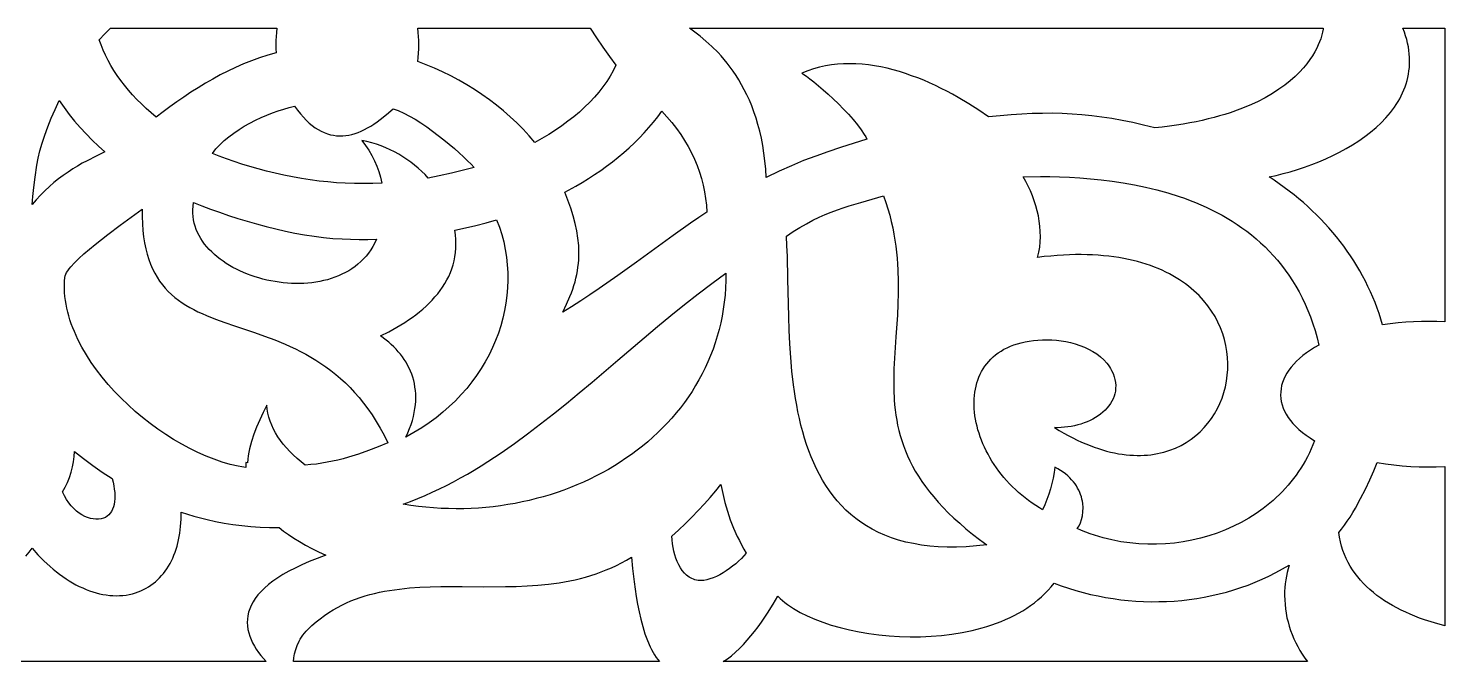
# Model space of a CAD drawing. Extents: x 1153 to 1359, y 576 to 598.
# Drawn here: x 1216.42 to 1241.44, y 581.28 to 592.46 of the extents above; entities that cross this region are included whole.
import ezdxf

# ---------------------------------------------------------------- set-up
doc = ezdxf.new("R2010")
doc.units = 0
doc.layers.add('LAYER_1', color=18, linetype='CONTINUOUS')

msp = doc.modelspace()

# ---------------------------------------------------------------- linework, layer by layer
at = {"layer": 'LAYER_1'}
for points in [[(1220.795, 592.026), (1220.647, 591.985), (1220.502, 591.938), (1220.359, 591.887), (1220.218, 591.831), (1220.079, 591.77), (1219.943, 591.706), (1219.809, 591.637), (1219.676, 591.565), (1219.546, 591.49), (1219.417, 591.412), (1219.29, 591.33), (1219.165, 591.247), (1219.041, 591.161), (1218.919, 591.073), (1218.798, 590.983), (1218.679, 590.891), (1218.588, 590.968), (1218.5, 591.045), (1218.416, 591.125), (1218.335, 591.205), (1218.258, 591.287), (1218.185, 591.371), (1218.116, 591.455), (1218.05, 591.541), (1217.988, 591.628), (1217.93, 591.716), (1217.876, 591.804), (1217.826, 591.894), (1217.781, 591.984), (1217.739, 592.075), (1217.702, 592.167), (1217.669, 592.259), (1217.767, 592.364), (1217.867, 592.46), (1220.809, 592.46), (1220.801, 592.389), (1220.795, 592.318), (1220.791, 592.246), (1220.79, 592.173), (1220.791, 592.099)], [(1226.8, 591.81), (1226.751, 591.712), (1226.696, 591.616), (1226.636, 591.521), (1226.569, 591.427), (1226.497, 591.335), (1226.419, 591.244), (1226.335, 591.155), (1226.246, 591.068), (1226.153, 590.982), (1226.054, 590.899), (1225.95, 590.818), (1225.842, 590.738), (1225.729, 590.661), (1225.612, 590.586), (1225.491, 590.514), (1225.365, 590.444), (1225.264, 590.562), (1225.158, 590.678), (1225.048, 590.789), (1224.932, 590.897), (1224.813, 591.002), (1224.69, 591.103), (1224.563, 591.2), (1224.432, 591.292), (1224.298, 591.381), (1224.162, 591.465), (1224.023, 591.545), (1223.881, 591.62), (1223.737, 591.691), (1223.592, 591.757), (1223.445, 591.817), (1223.297, 591.873), (1223.306, 591.946), (1223.313, 592.021), (1223.317, 592.096), (1223.318, 592.173), (1223.317, 592.246), (1223.313, 592.318), (1223.307, 592.389), (1223.299, 592.46), (1226.342, 592.46), (1226.453, 592.293), (1226.567, 592.127), (1226.683, 591.964)], [(1233.381, 590.895), (1233.212, 591.013), (1233.032, 591.129), (1232.844, 591.241), (1232.746, 591.296), (1232.647, 591.349), (1232.547, 591.4), (1232.444, 591.449), (1232.341, 591.497), (1232.236, 591.542), (1232.13, 591.584), (1232.023, 591.624), (1231.915, 591.661), (1231.807, 591.696), (1231.698, 591.726), (1231.588, 591.754), (1231.478, 591.778), (1231.368, 591.798), (1231.258, 591.814), (1231.149, 591.825), (1231.039, 591.833), (1230.93, 591.835), (1230.821, 591.833), (1230.713, 591.826), (1230.606, 591.814), (1230.499, 591.796), (1230.394, 591.773), (1230.29, 591.744), (1230.188, 591.709), (1230.086, 591.668), (1230.12, 591.647), (1230.168, 591.614), (1230.227, 591.569), (1230.297, 591.514), (1230.458, 591.377), (1230.546, 591.298), (1230.637, 591.214), (1230.729, 591.126), (1230.819, 591.035), (1230.906, 590.943), (1230.988, 590.85), (1231.064, 590.759), (1231.131, 590.669), (1231.187, 590.584), (1231.211, 590.543), (1231.231, 590.503), (1230.765, 590.355), (1230.545, 590.282), (1230.329, 590.205), (1230.114, 590.124), (1229.899, 590.035), (1229.68, 589.937), (1229.455, 589.827), (1229.445, 589.976), (1229.431, 590.12), (1229.414, 590.258), (1229.393, 590.391), (1229.368, 590.52), (1229.34, 590.643), (1229.308, 590.762), (1229.274, 590.875), (1229.237, 590.985), (1229.198, 591.089), (1229.156, 591.189), (1229.113, 591.285), (1229.067, 591.377), (1229.02, 591.465), (1228.971, 591.548), (1228.921, 591.628), (1228.869, 591.704), (1228.817, 591.776), (1228.764, 591.845), (1228.711, 591.91), (1228.657, 591.972), (1228.603, 592.031), (1228.495, 592.138), (1228.39, 592.234), (1228.288, 592.319), (1228.191, 592.394), (1228.1, 592.46), (1239.294, 592.46), (1239.293, 592.443), (1239.284, 592.395), (1239.265, 592.321), (1239.25, 592.275), (1239.231, 592.224), (1239.207, 592.168), (1239.179, 592.108), (1239.145, 592.044), (1239.104, 591.977), (1239.058, 591.907), (1239.004, 591.835), (1238.943, 591.762), (1238.875, 591.686), (1238.797, 591.611), (1238.711, 591.534), (1238.616, 591.458), (1238.511, 591.383), (1238.396, 591.308), (1238.27, 591.235), (1238.133, 591.165), (1237.984, 591.097), (1237.823, 591.032), (1237.649, 590.97), (1237.558, 590.941), (1237.463, 590.913), (1237.365, 590.886), (1237.263, 590.86), (1237.158, 590.835), (1237.049, 590.812), (1236.936, 590.79), (1236.82, 590.77), (1236.7, 590.751), (1236.577, 590.733), (1236.449, 590.717), (1236.318, 590.703), (1236.12, 590.752), (1235.928, 590.795), (1235.741, 590.833), (1235.559, 590.866), (1235.381, 590.894), (1235.205, 590.916), (1235.031, 590.934), (1234.858, 590.947), (1234.684, 590.956), (1234.509, 590.96), (1234.332, 590.959), (1234.152, 590.954), (1233.968, 590.946), (1233.779, 590.933), (1233.584, 590.916)], [(1241.44, 592.46), (1241.44, 587.276), (1241.303, 587.282), (1241.165, 587.284), (1241.028, 587.283), (1240.89, 587.279), (1240.753, 587.271), (1240.616, 587.259), (1240.479, 587.243), (1240.344, 587.223), (1240.314, 587.324), (1240.281, 587.423), (1240.247, 587.521), (1240.21, 587.619), (1240.17, 587.715), (1240.129, 587.81), (1240.085, 587.904), (1240.039, 587.996), (1239.991, 588.088), (1239.94, 588.178), (1239.888, 588.268), (1239.833, 588.356), (1239.777, 588.442), (1239.718, 588.528), (1239.657, 588.612), (1239.594, 588.695), (1239.53, 588.777), (1239.463, 588.857), (1239.394, 588.937), (1239.324, 589.014), (1239.251, 589.091), (1239.177, 589.166), (1239.101, 589.24), (1239.023, 589.312), (1238.943, 589.383), (1238.861, 589.452), (1238.778, 589.52), (1238.693, 589.587), (1238.606, 589.652), (1238.518, 589.715), (1238.428, 589.777), (1238.337, 589.838), (1238.461, 589.864), (1238.586, 589.894), (1238.712, 589.928), (1238.839, 589.966), (1238.966, 590.008), (1239.092, 590.053), (1239.217, 590.103), (1239.341, 590.155), (1239.463, 590.212), (1239.583, 590.272), (1239.7, 590.336), (1239.813, 590.404), (1239.923, 590.475), (1240.029, 590.549), (1240.131, 590.627), (1240.227, 590.709), (1240.318, 590.794), (1240.402, 590.882), (1240.481, 590.974), (1240.552, 591.069), (1240.585, 591.117), (1240.616, 591.167), (1240.645, 591.218), (1240.672, 591.269), (1240.697, 591.321), (1240.72, 591.374), (1240.741, 591.427), (1240.759, 591.482), (1240.775, 591.537), (1240.789, 591.593), (1240.8, 591.65), (1240.809, 591.708), (1240.816, 591.766), (1240.82, 591.825), (1240.821, 591.885), (1240.819, 591.946), (1240.815, 592.008), (1240.808, 592.07), (1240.798, 592.133), (1240.785, 592.197), (1240.769, 592.262), (1240.75, 592.327), (1240.728, 592.393), (1240.703, 592.46)], [(1216.965, 591.183), (1217.05, 591.06), (1217.139, 590.94), (1217.234, 590.823), (1217.333, 590.708), (1217.437, 590.596), (1217.545, 590.486), (1217.656, 590.38), (1217.772, 590.277), (1217.617, 590.205), (1217.455, 590.123), (1217.372, 590.077), (1217.288, 590.029), (1217.204, 589.977), (1217.12, 589.922), (1217.036, 589.863), (1216.953, 589.801), (1216.871, 589.735), (1216.79, 589.666), (1216.711, 589.592), (1216.634, 589.515), (1216.559, 589.434), (1216.487, 589.348), (1216.497, 589.489), (1216.513, 589.649), (1216.537, 589.833), (1216.568, 590.043), (1216.591, 590.165), (1216.622, 590.295), (1216.662, 590.432), (1216.709, 590.575), (1216.763, 590.723), (1216.824, 590.874), (1216.892, 591.028)], [(1222.018, 589.725), (1221.865, 589.734), (1221.711, 589.747), (1221.556, 589.764), (1221.399, 589.784), (1221.243, 589.809), (1221.087, 589.836), (1220.932, 589.867), (1220.778, 589.901), (1220.626, 589.938), (1220.477, 589.977), (1220.331, 590.018), (1220.189, 590.062), (1220.052, 590.107), (1219.919, 590.154), (1219.791, 590.202), (1219.67, 590.252), (1219.733, 590.33), (1219.803, 590.405), (1219.879, 590.477), (1219.961, 590.546), (1220.048, 590.611), (1220.14, 590.673), (1220.234, 590.731), (1220.332, 590.786), (1220.432, 590.837), (1220.532, 590.884), (1220.633, 590.928), (1220.734, 590.967), (1220.834, 591.002), (1220.932, 591.034), (1221.028, 591.061), (1221.12, 591.083), (1221.172, 591.014), (1221.224, 590.949), (1221.277, 590.89), (1221.329, 590.837), (1221.382, 590.788), (1221.434, 590.744), (1221.487, 590.706), (1221.54, 590.672), (1221.594, 590.643), (1221.647, 590.618), (1221.701, 590.598), (1221.755, 590.582), (1221.809, 590.571), (1221.863, 590.564), (1221.917, 590.56), (1221.972, 590.561), (1222.026, 590.566), (1222.081, 590.575), (1222.136, 590.587), (1222.191, 590.603), (1222.246, 590.623), (1222.301, 590.646), (1222.357, 590.672), (1222.412, 590.702), (1222.468, 590.734), (1222.524, 590.77), (1222.58, 590.808), (1222.636, 590.85), (1222.748, 590.94), (1222.861, 591.041), (1222.953, 591.007), (1223.049, 590.964), (1223.149, 590.912), (1223.25, 590.854), (1223.353, 590.789), (1223.456, 590.719), (1223.559, 590.646), (1223.66, 590.57), (1223.759, 590.492), (1223.853, 590.414), (1223.944, 590.337), (1224.028, 590.262), (1224.106, 590.19), (1224.177, 590.122), (1224.239, 590.06), (1224.292, 590.004), (1224.108, 589.956), (1223.893, 589.903), (1223.675, 589.854), (1223.484, 589.817), (1223.427, 589.877), (1223.368, 589.935), (1223.306, 589.991), (1223.242, 590.045), (1223.175, 590.097), (1223.106, 590.146), (1223.035, 590.193), (1222.962, 590.237), (1222.887, 590.278), (1222.81, 590.316), (1222.731, 590.352), (1222.65, 590.384), (1222.568, 590.412), (1222.484, 590.438), (1222.399, 590.459), (1222.312, 590.477), (1222.375, 590.393), (1222.433, 590.306), (1222.486, 590.216), (1222.533, 590.123), (1222.575, 590.028), (1222.61, 589.93), (1222.64, 589.83), (1222.664, 589.727), (1222.504, 589.721), (1222.343, 589.719), (1222.181, 589.72)], [(1225.859, 587.448), (1225.928, 587.587), (1225.987, 587.723), (1226.013, 587.789), (1226.036, 587.856), (1226.057, 587.921), (1226.076, 587.986), (1226.093, 588.051), (1226.107, 588.115), (1226.119, 588.179), (1226.128, 588.243), (1226.136, 588.307), (1226.141, 588.37), (1226.144, 588.434), (1226.145, 588.497), (1226.144, 588.561), (1226.141, 588.625), (1226.128, 588.753), (1226.108, 588.882), (1226.08, 589.014), (1226.044, 589.148), (1226.002, 589.285), (1225.952, 589.425), (1225.896, 589.569), (1226.088, 589.673), (1226.201, 589.739), (1226.312, 589.807), (1226.422, 589.877), (1226.53, 589.95), (1226.635, 590.025), (1226.738, 590.103), (1226.839, 590.183), (1226.937, 590.265), (1227.032, 590.349), (1227.125, 590.436), (1227.214, 590.524), (1227.3, 590.615), (1227.383, 590.708), (1227.462, 590.803), (1227.537, 590.9), (1227.608, 591), (1227.701, 590.899), (1227.788, 590.796), (1227.868, 590.692), (1227.944, 590.586), (1228.013, 590.479), (1228.077, 590.371), (1228.134, 590.261), (1228.187, 590.149), (1228.233, 590.037), (1228.275, 589.923), (1228.31, 589.808), (1228.34, 589.691), (1228.365, 589.574), (1228.384, 589.456), (1228.398, 589.336), (1228.407, 589.216), (1228.265, 589.121), (1228.118, 589.02), (1227.811, 588.803), (1227.165, 588.334), (1226.833, 588.096), (1226.502, 587.864), (1226.338, 587.753), (1226.176, 587.646), (1226.016, 587.544)], [(1234.546, 585.411), (1234.628, 585.361), (1234.709, 585.314), (1234.789, 585.27), (1234.868, 585.229), (1234.946, 585.191), (1235.023, 585.155), (1235.099, 585.122), (1235.175, 585.092), (1235.249, 585.064), (1235.323, 585.039), (1235.396, 585.016), (1235.468, 584.996), (1235.538, 584.978), (1235.608, 584.963), (1235.677, 584.95), (1235.745, 584.939), (1235.812, 584.931), (1235.877, 584.925), (1235.942, 584.921), (1236.006, 584.919), (1236.068, 584.919), (1236.13, 584.922), (1236.191, 584.926), (1236.25, 584.932), (1236.308, 584.94), (1236.365, 584.951), (1236.421, 584.963), (1236.476, 584.976), (1236.583, 585.009), (1236.685, 585.049), (1236.782, 585.095), (1236.874, 585.147), (1236.961, 585.205), (1237.043, 585.269), (1237.12, 585.337), (1237.191, 585.411), (1237.258, 585.489), (1237.319, 585.57), (1237.374, 585.656), (1237.424, 585.745), (1237.468, 585.837), (1237.506, 585.932), (1237.539, 586.03), (1237.565, 586.129), (1237.585, 586.231), (1237.6, 586.334), (1237.608, 586.438), (1237.609, 586.542), (1237.604, 586.648), (1237.593, 586.753), (1237.575, 586.858), (1237.55, 586.963), (1237.519, 587.067), (1237.48, 587.169), (1237.435, 587.27), (1237.383, 587.37), (1237.323, 587.467), (1237.256, 587.561), (1237.182, 587.653), (1237.1, 587.742), (1237.011, 587.827), (1236.963, 587.868), (1236.914, 587.908), (1236.862, 587.947), (1236.809, 587.985), (1236.754, 588.022), (1236.697, 588.057), (1236.638, 588.092), (1236.576, 588.125), (1236.513, 588.157), (1236.448, 588.188), (1236.381, 588.217), (1236.311, 588.245), (1236.24, 588.271), (1236.167, 588.296), (1236.091, 588.319), (1236.014, 588.341), (1235.934, 588.361), (1235.853, 588.38), (1235.769, 588.396), (1235.683, 588.411), (1235.595, 588.425), (1235.504, 588.436), (1235.412, 588.445), (1235.317, 588.453), (1235.221, 588.459), (1235.122, 588.462), (1235.02, 588.464), (1234.917, 588.464), (1234.811, 588.461), (1234.704, 588.456), (1234.593, 588.449), (1234.481, 588.44), (1234.366, 588.429), (1234.249, 588.415), (1234.27, 588.506), (1234.285, 588.597), (1234.294, 588.689), (1234.298, 588.781), (1234.296, 588.873), (1234.289, 588.964), (1234.278, 589.056), (1234.262, 589.147), (1234.241, 589.237), (1234.217, 589.326), (1234.188, 589.415), (1234.156, 589.503), (1234.12, 589.589), (1234.081, 589.674), (1234.038, 589.758), (1233.993, 589.84), (1234.301, 589.843), (1234.466, 589.841), (1234.637, 589.837), (1234.814, 589.83), (1234.996, 589.819), (1235.183, 589.804), (1235.373, 589.785), (1235.566, 589.761), (1235.761, 589.732), (1235.958, 589.698), (1236.156, 589.657), (1236.354, 589.609), (1236.551, 589.555), (1236.747, 589.493), (1236.845, 589.459), (1236.941, 589.423), (1237.038, 589.385), (1237.133, 589.344), (1237.228, 589.302), (1237.321, 589.257), (1237.414, 589.21), (1237.506, 589.161), (1237.596, 589.109), (1237.685, 589.055), (1237.773, 588.998), (1237.859, 588.939), (1237.944, 588.877), (1238.027, 588.812), (1238.109, 588.745), (1238.188, 588.674), (1238.266, 588.601), (1238.342, 588.525), (1238.416, 588.446), (1238.488, 588.364), (1238.557, 588.279), (1238.624, 588.191), (1238.689, 588.099), (1238.751, 588.004), (1238.811, 587.906), (1238.868, 587.805), (1238.922, 587.7), (1238.974, 587.592), (1239.022, 587.48), (1239.068, 587.364), (1239.11, 587.245), (1239.15, 587.123), (1239.186, 586.996), (1239.218, 586.866), (1239.141, 586.822), (1239.068, 586.777), (1239, 586.73), (1238.936, 586.682), (1238.877, 586.633), (1238.823, 586.582), (1238.774, 586.531), (1238.729, 586.479), (1238.689, 586.426), (1238.653, 586.372), (1238.623, 586.318), (1238.597, 586.263), (1238.576, 586.207), (1238.56, 586.151), (1238.549, 586.095), (1238.543, 586.039), (1238.542, 585.982), (1238.545, 585.926), (1238.554, 585.869), (1238.568, 585.813), (1238.587, 585.756), (1238.611, 585.701), (1238.641, 585.645), (1238.675, 585.59), (1238.715, 585.536), (1238.76, 585.482), (1238.81, 585.429), (1238.865, 585.377), (1238.926, 585.326), (1238.992, 585.276), (1239.064, 585.227), (1239.14, 585.179), (1239.112, 585.106), (1239.082, 585.034), (1239.05, 584.964), (1239.015, 584.895), (1238.979, 584.828), (1238.941, 584.761), (1238.901, 584.696), (1238.859, 584.633), (1238.815, 584.571), (1238.77, 584.51), (1238.723, 584.451), (1238.674, 584.393), (1238.624, 584.336), (1238.572, 584.281), (1238.519, 584.227), (1238.464, 584.175), (1238.408, 584.125), (1238.35, 584.075), (1238.231, 583.981), (1238.107, 583.894), (1237.978, 583.812), (1237.845, 583.736), (1237.708, 583.668), (1237.567, 583.605), (1237.423, 583.549), (1237.276, 583.5), (1237.126, 583.457), (1236.975, 583.422), (1236.821, 583.393), (1236.665, 583.371), (1236.509, 583.357), (1236.351, 583.35), (1236.193, 583.35), (1236.035, 583.358), (1235.877, 583.373), (1235.719, 583.396), (1235.562, 583.426), (1235.406, 583.464), (1235.329, 583.487), (1235.252, 583.511), (1235.176, 583.537), (1235.1, 583.565), (1235.025, 583.595), (1234.95, 583.628), (1234.98, 583.675), (1235.006, 583.729), (1235.026, 583.789), (1235.041, 583.854), (1235.05, 583.924), (1235.051, 583.997), (1235.045, 584.072), (1235.039, 584.11), (1235.031, 584.149), (1235.021, 584.188), (1235.008, 584.227), (1234.994, 584.265), (1234.976, 584.304), (1234.956, 584.342), (1234.934, 584.38), (1234.909, 584.417), (1234.881, 584.454), (1234.85, 584.49), (1234.817, 584.525), (1234.78, 584.559), (1234.741, 584.592), (1234.698, 584.624), (1234.652, 584.654), (1234.603, 584.683), (1234.55, 584.71), (1234.539, 584.616), (1234.523, 584.52), (1234.502, 584.424), (1234.476, 584.328), (1234.447, 584.233), (1234.413, 584.139), (1234.375, 584.047), (1234.334, 583.958), (1234.284, 583.993), (1234.218, 584.034), (1234.153, 584.077), (1234.09, 584.121), (1234.029, 584.168), (1233.97, 584.216), (1233.912, 584.265), (1233.856, 584.315), (1233.803, 584.367), (1233.751, 584.42), (1233.701, 584.475), (1233.653, 584.53), (1233.607, 584.586), (1233.562, 584.643), (1233.52, 584.702), (1233.48, 584.76), (1233.442, 584.82), (1233.406, 584.88), (1233.372, 584.941), (1233.34, 585.002), (1233.31, 585.063), (1233.283, 585.125), (1233.257, 585.187), (1233.234, 585.249), (1233.213, 585.311), (1233.194, 585.373), (1233.178, 585.435), (1233.163, 585.497), (1233.151, 585.558), (1233.141, 585.62), (1233.134, 585.681), (1233.129, 585.741), (1233.126, 585.801), (1233.126, 585.86), (1233.128, 585.919), (1233.133, 585.976), (1233.14, 586.033), (1233.149, 586.089), (1233.161, 586.144), (1233.176, 586.198), (1233.193, 586.25), (1233.212, 586.302), (1233.234, 586.352), (1233.259, 586.4), (1233.286, 586.448), (1233.316, 586.493), (1233.349, 586.537), (1233.385, 586.579), (1233.423, 586.62), (1233.463, 586.659), (1233.507, 586.695), (1233.553, 586.73), (1233.602, 586.762), (1233.654, 586.793), (1233.709, 586.821), (1233.767, 586.847), (1233.827, 586.87), (1233.891, 586.891), (1233.957, 586.909), (1234.026, 586.925), (1234.098, 586.938), (1234.173, 586.948), (1234.252, 586.956), (1234.333, 586.96), (1234.417, 586.961), (1234.497, 586.959), (1234.58, 586.953), (1234.663, 586.943), (1234.747, 586.929), (1234.83, 586.911), (1234.913, 586.888), (1234.995, 586.862), (1235.074, 586.831), (1235.15, 586.795), (1235.223, 586.755), (1235.293, 586.711), (1235.357, 586.662), (1235.416, 586.608), (1235.469, 586.549), (1235.494, 586.518), (1235.516, 586.486), (1235.537, 586.453), (1235.556, 586.418), (1235.581, 586.363), (1235.6, 586.309), (1235.614, 586.257), (1235.623, 586.205), (1235.628, 586.154), (1235.627, 586.104), (1235.622, 586.056), (1235.612, 586.009), (1235.599, 585.963), (1235.581, 585.918), (1235.559, 585.875), (1235.534, 585.833), (1235.506, 585.793), (1235.474, 585.755), (1235.439, 585.718), (1235.401, 585.683), (1235.36, 585.65), (1235.317, 585.618), (1235.271, 585.589), (1235.224, 585.562), (1235.174, 585.536), (1235.122, 585.513), (1235.069, 585.492), (1235.014, 585.473), (1234.958, 585.457), (1234.901, 585.442), (1234.843, 585.431), (1234.785, 585.421), (1234.725, 585.415), (1234.666, 585.411), (1234.606, 585.409)], [(1220.26, 584.706), (1220.191, 584.716), (1220.123, 584.729), (1219.983, 584.761), (1219.842, 584.801), (1219.7, 584.85), (1219.557, 584.906), (1219.413, 584.969), (1219.27, 585.039), (1219.127, 585.116), (1218.985, 585.199), (1218.845, 585.288), (1218.706, 585.383), (1218.57, 585.482), (1218.437, 585.587), (1218.307, 585.697), (1218.181, 585.81), (1218.059, 585.928), (1217.942, 586.049), (1217.83, 586.173), (1217.724, 586.3), (1217.624, 586.43), (1217.53, 586.562), (1217.444, 586.696), (1217.365, 586.831), (1217.293, 586.968), (1217.261, 587.036), (1217.231, 587.105), (1217.202, 587.174), (1217.177, 587.243), (1217.153, 587.312), (1217.132, 587.381), (1217.113, 587.45), (1217.097, 587.519), (1217.084, 587.588), (1217.073, 587.656), (1217.064, 587.725), (1217.059, 587.793), (1217.056, 587.861), (1217.056, 587.928), (1217.059, 587.995), (1217.065, 588.062), (1217.07, 588.088), (1217.08, 588.117), (1217.095, 588.147), (1217.115, 588.178), (1217.138, 588.212), (1217.166, 588.246), (1217.232, 588.32), (1217.31, 588.397), (1217.399, 588.478), (1217.496, 588.561), (1217.601, 588.646), (1217.82, 588.817), (1218.043, 588.982), (1218.429, 589.268), (1218.429, 589.136), (1218.433, 589.01), (1218.442, 588.891), (1218.454, 588.778), (1218.471, 588.67), (1218.492, 588.568), (1218.516, 588.472), (1218.545, 588.381), (1218.576, 588.295), (1218.612, 588.213), (1218.651, 588.136), (1218.693, 588.064), (1218.738, 587.995), (1218.786, 587.931), (1218.837, 587.87), (1218.891, 587.813), (1218.948, 587.759), (1219.008, 587.708), (1219.07, 587.66), (1219.134, 587.615), (1219.201, 587.572), (1219.27, 587.532), (1219.341, 587.494), (1219.415, 587.457), (1219.49, 587.422), (1219.567, 587.389), (1219.725, 587.326), (1219.89, 587.266), (1220.06, 587.207), (1220.411, 587.089), (1220.591, 587.026), (1220.773, 586.957), (1220.955, 586.882), (1221.046, 586.842), (1221.137, 586.799), (1221.228, 586.754), (1221.319, 586.706), (1221.409, 586.655), (1221.499, 586.601), (1221.587, 586.543), (1221.676, 586.483), (1221.763, 586.418), (1221.849, 586.349), (1221.935, 586.276), (1222.019, 586.199), (1222.101, 586.118), (1222.183, 586.031), (1222.263, 585.94), (1222.341, 585.843), (1222.418, 585.741), (1222.492, 585.633), (1222.565, 585.52), (1222.636, 585.4), (1222.705, 585.274), (1222.771, 585.142), (1222.601, 585.071), (1222.428, 585.004), (1222.252, 584.942), (1222.072, 584.886), (1221.98, 584.861), (1221.888, 584.837), (1221.794, 584.816), (1221.7, 584.797), (1221.604, 584.781), (1221.507, 584.767), (1221.41, 584.756), (1221.311, 584.748), (1221.236, 584.806), (1221.165, 584.866), (1221.099, 584.927), (1221.036, 584.989), (1220.978, 585.053), (1220.923, 585.117), (1220.873, 585.183), (1220.828, 585.249), (1220.786, 585.317), (1220.75, 585.385), (1220.718, 585.454), (1220.691, 585.523), (1220.668, 585.593), (1220.651, 585.664), (1220.638, 585.735), (1220.631, 585.806), (1220.566, 585.677), (1220.505, 585.548), (1220.45, 585.419), (1220.401, 585.292), (1220.36, 585.165), (1220.342, 585.101), (1220.326, 585.038), (1220.313, 584.976), (1220.302, 584.913), (1220.294, 584.851), (1220.288, 584.788), (1220.26, 584.793)], [(1222.571, 588.738), (1222.54, 588.672), (1222.506, 588.609), (1222.469, 588.549), (1222.429, 588.493), (1222.386, 588.439), (1222.341, 588.389), (1222.293, 588.341), (1222.242, 588.297), (1222.19, 588.255), (1222.135, 588.216), (1222.078, 588.18), (1222.02, 588.147), (1221.959, 588.117), (1221.897, 588.089), (1221.834, 588.064), (1221.769, 588.042), (1221.702, 588.022), (1221.635, 588.005), (1221.566, 587.99), (1221.497, 587.978), (1221.426, 587.968), (1221.355, 587.961), (1221.284, 587.956), (1221.212, 587.954), (1221.139, 587.954), (1221.067, 587.956), (1220.994, 587.96), (1220.921, 587.967), (1220.848, 587.976), (1220.776, 587.987), (1220.704, 588), (1220.633, 588.015), (1220.562, 588.032), (1220.492, 588.052), (1220.423, 588.073), (1220.355, 588.096), (1220.288, 588.121), (1220.222, 588.148), (1220.157, 588.177), (1220.094, 588.207), (1220.033, 588.239), (1219.973, 588.273), (1219.915, 588.309), (1219.859, 588.346), (1219.806, 588.385), (1219.754, 588.426), (1219.705, 588.468), (1219.658, 588.511), (1219.613, 588.556), (1219.572, 588.603), (1219.533, 588.65), (1219.497, 588.7), (1219.464, 588.75), (1219.434, 588.802), (1219.408, 588.855), (1219.385, 588.909), (1219.365, 588.965), (1219.35, 589.021), (1219.337, 589.079), (1219.329, 589.138), (1219.325, 589.197), (1219.325, 589.258), (1219.329, 589.32), (1219.338, 589.383), (1219.485, 589.325), (1219.638, 589.268), (1219.794, 589.212), (1219.954, 589.158), (1220.117, 589.105), (1220.282, 589.054), (1220.45, 589.006), (1220.619, 588.961), (1220.788, 588.918), (1220.959, 588.879), (1221.129, 588.845), (1221.298, 588.814), (1221.467, 588.788), (1221.634, 588.767), (1221.798, 588.751), (1221.96, 588.741), (1222.112, 588.736), (1222.265, 588.734), (1222.418, 588.734)], [(1229.81, 588.792), (1229.93, 588.873), (1230.047, 588.945), (1230.163, 589.011), (1230.276, 589.07), (1230.387, 589.124), (1230.496, 589.172), (1230.604, 589.216), (1230.711, 589.255), (1230.816, 589.292), (1230.92, 589.325), (1231.124, 589.386), (1231.527, 589.5), (1231.567, 589.385), (1231.603, 589.272), (1231.635, 589.159), (1231.663, 589.048), (1231.688, 588.937), (1231.709, 588.828), (1231.728, 588.72), (1231.744, 588.613), (1231.757, 588.506), (1231.767, 588.401), (1231.775, 588.297), (1231.781, 588.193), (1231.787, 587.989), (1231.787, 587.787), (1231.781, 587.589), (1231.771, 587.394), (1231.745, 587.01), (1231.719, 586.635), (1231.71, 586.45), (1231.706, 586.267), (1231.707, 586.084), (1231.715, 585.903), (1231.723, 585.812), (1231.732, 585.722), (1231.744, 585.632), (1231.759, 585.542), (1231.776, 585.452), (1231.797, 585.362), (1231.82, 585.272), (1231.847, 585.182), (1231.878, 585.092), (1231.912, 585.002), (1231.95, 584.912), (1231.992, 584.822), (1232.038, 584.732), (1232.088, 584.641), (1232.143, 584.551), (1232.203, 584.46), (1232.268, 584.368), (1232.338, 584.277), (1232.413, 584.185), (1232.493, 584.093), (1232.579, 584), (1232.67, 583.907), (1232.768, 583.814), (1232.872, 583.72), (1232.982, 583.625), (1233.098, 583.53), (1233.221, 583.435), (1233.351, 583.339), (1233.166, 583.32), (1232.989, 583.307), (1232.817, 583.3), (1232.653, 583.3), (1232.494, 583.307), (1232.342, 583.319), (1232.195, 583.337), (1232.055, 583.361), (1231.92, 583.39), (1231.791, 583.425), (1231.667, 583.465), (1231.549, 583.51), (1231.436, 583.56), (1231.328, 583.615), (1231.226, 583.674), (1231.128, 583.738), (1231.035, 583.806), (1230.947, 583.878), (1230.863, 583.954), (1230.783, 584.033), (1230.708, 584.117), (1230.637, 584.203), (1230.571, 584.293), (1230.508, 584.386), (1230.449, 584.482), (1230.393, 584.581), (1230.341, 584.683), (1230.293, 584.786), (1230.248, 584.893), (1230.206, 585.001), (1230.167, 585.111), (1230.131, 585.223), (1230.098, 585.337), (1230.068, 585.452), (1230.04, 585.569), (1230.015, 585.686), (1229.992, 585.805), (1229.971, 585.925), (1229.953, 586.045), (1229.936, 586.165), (1229.908, 586.408), (1229.887, 586.65), (1229.871, 586.891), (1229.859, 587.13), (1229.851, 587.365), (1229.846, 587.594), (1229.838, 588.033), (1229.829, 588.436), (1229.821, 588.621)], [(1222.642, 587.028), (1222.788, 587.102), (1222.931, 587.182), (1223.069, 587.267), (1223.136, 587.311), (1223.201, 587.357), (1223.265, 587.404), (1223.327, 587.453), (1223.386, 587.503), (1223.444, 587.554), (1223.499, 587.607), (1223.552, 587.661), (1223.602, 587.717), (1223.65, 587.774), (1223.695, 587.832), (1223.737, 587.892), (1223.777, 587.954), (1223.812, 588.017), (1223.845, 588.081), (1223.874, 588.147), (1223.9, 588.215), (1223.922, 588.284), (1223.941, 588.355), (1223.955, 588.427), (1223.965, 588.501), (1223.971, 588.577), (1223.973, 588.654), (1223.971, 588.733), (1223.964, 588.814), (1223.952, 588.896), (1224.139, 588.936), (1224.325, 588.98), (1224.509, 589.028), (1224.691, 589.081), (1224.74, 588.951), (1224.781, 588.82), (1224.816, 588.688), (1224.844, 588.554), (1224.866, 588.42), (1224.88, 588.285), (1224.889, 588.15), (1224.89, 588.014), (1224.885, 587.879), (1224.874, 587.744), (1224.856, 587.609), (1224.832, 587.475), (1224.802, 587.342), (1224.766, 587.21), (1224.723, 587.079), (1224.674, 586.95), (1224.619, 586.822), (1224.558, 586.696), (1224.491, 586.573), (1224.417, 586.451), (1224.338, 586.332), (1224.253, 586.216), (1224.162, 586.102), (1224.066, 585.992), (1223.963, 585.885), (1223.855, 585.781), (1223.742, 585.681), (1223.622, 585.585), (1223.497, 585.493), (1223.367, 585.405), (1223.231, 585.322), (1223.089, 585.243), (1223.123, 585.319), (1223.153, 585.393), (1223.179, 585.467), (1223.202, 585.538), (1223.221, 585.609), (1223.236, 585.678), (1223.248, 585.746), (1223.256, 585.813), (1223.261, 585.878), (1223.263, 585.943), (1223.261, 586.005), (1223.257, 586.067), (1223.249, 586.127), (1223.239, 586.186), (1223.226, 586.244), (1223.21, 586.3), (1223.191, 586.355), (1223.17, 586.409), (1223.146, 586.462), (1223.119, 586.513), (1223.091, 586.563), (1223.06, 586.611), (1223.027, 586.659), (1222.991, 586.705), (1222.954, 586.75), (1222.915, 586.793), (1222.873, 586.836), (1222.83, 586.877), (1222.785, 586.916), (1222.739, 586.955)], [(1226.83, 586.6), (1227.297, 586.997), (1227.532, 587.194), (1227.769, 587.389), (1228.008, 587.582), (1228.249, 587.771), (1228.493, 587.956), (1228.741, 588.136), (1228.74, 588.006), (1228.735, 587.878), (1228.726, 587.751), (1228.713, 587.625), (1228.696, 587.501), (1228.675, 587.379), (1228.651, 587.259), (1228.622, 587.14), (1228.59, 587.023), (1228.554, 586.907), (1228.515, 586.794), (1228.472, 586.682), (1228.425, 586.572), (1228.375, 586.464), (1228.322, 586.357), (1228.266, 586.253), (1228.206, 586.151), (1228.144, 586.05), (1228.078, 585.952), (1228.009, 585.856), (1227.937, 585.761), (1227.863, 585.669), (1227.786, 585.579), (1227.706, 585.491), (1227.623, 585.405), (1227.538, 585.322), (1227.45, 585.24), (1227.36, 585.161), (1227.267, 585.084), (1227.172, 585.01), (1227.075, 584.938), (1226.976, 584.868), (1226.874, 584.801), (1226.771, 584.736), (1226.665, 584.673), (1226.558, 584.613), (1226.448, 584.556), (1226.337, 584.501), (1226.225, 584.448), (1226.11, 584.398), (1225.994, 584.351), (1225.877, 584.307), (1225.758, 584.265), (1225.637, 584.226), (1225.515, 584.189), (1225.392, 584.156), (1225.268, 584.125), (1225.143, 584.097), (1225.017, 584.072), (1224.889, 584.05), (1224.761, 584.03), (1224.632, 584.014), (1224.502, 584), (1224.372, 583.99), (1224.24, 583.983), (1224.109, 583.978), (1223.976, 583.977), (1223.843, 583.979), (1223.71, 583.984), (1223.577, 583.992), (1223.443, 584.003), (1223.309, 584.018), (1223.175, 584.035), (1223.041, 584.057), (1223.171, 584.105), (1223.3, 584.157), (1223.428, 584.211), (1223.555, 584.268), (1223.681, 584.327), (1223.806, 584.389), (1223.93, 584.454), (1224.052, 584.521), (1224.174, 584.59), (1224.295, 584.661), (1224.416, 584.735), (1224.535, 584.81), (1224.772, 584.967), (1225.006, 585.13), (1225.238, 585.3), (1225.469, 585.475), (1225.697, 585.655), (1225.925, 585.838), (1226.151, 586.026), (1226.378, 586.215)], [(1217.236, 584.989), (1217.393, 584.864), (1217.555, 584.742), (1217.723, 584.623), (1217.897, 584.509), (1217.914, 584.446), (1217.928, 584.384), (1217.937, 584.324), (1217.944, 584.265), (1217.946, 584.209), (1217.945, 584.155), (1217.941, 584.104), (1217.933, 584.055), (1217.921, 584.01), (1217.906, 583.969), (1217.888, 583.931), (1217.866, 583.898), (1217.841, 583.869), (1217.813, 583.844), (1217.782, 583.825), (1217.747, 583.811), (1217.704, 583.8), (1217.659, 583.794), (1217.612, 583.794), (1217.564, 583.798), (1217.515, 583.808), (1217.465, 583.823), (1217.415, 583.843), (1217.366, 583.869), (1217.316, 583.9), (1217.268, 583.937), (1217.221, 583.979), (1217.176, 584.027), (1217.133, 584.08), (1217.093, 584.139), (1217.055, 584.204), (1217.021, 584.275), (1217.068, 584.356), (1217.109, 584.442), (1217.145, 584.531), (1217.175, 584.623), (1217.199, 584.715), (1217.217, 584.808), (1217.23, 584.9)], [(1240.245, 584.794), (1240.393, 584.769), (1240.541, 584.75), (1240.69, 584.735), (1240.84, 584.724), (1240.99, 584.718), (1241.14, 584.716), (1241.29, 584.718), (1241.44, 584.725), (1241.44, 581.911), (1241.259, 581.961), (1241.084, 582.017), (1240.998, 582.048), (1240.914, 582.08), (1240.832, 582.114), (1240.751, 582.15), (1240.673, 582.187), (1240.596, 582.226), (1240.521, 582.267), (1240.449, 582.31), (1240.378, 582.354), (1240.31, 582.4), (1240.244, 582.448), (1240.181, 582.498), (1240.12, 582.549), (1240.061, 582.603), (1240.006, 582.658), (1239.953, 582.715), (1239.903, 582.774), (1239.856, 582.836), (1239.812, 582.899), (1239.771, 582.963), (1239.734, 583.03), (1239.699, 583.099), (1239.668, 583.17), (1239.641, 583.243), (1239.617, 583.318), (1239.597, 583.395), (1239.58, 583.474), (1239.568, 583.556), (1239.619, 583.618), (1239.67, 583.685), (1239.72, 583.756), (1239.769, 583.831), (1239.817, 583.909), (1239.865, 583.99), (1239.955, 584.156), (1240.039, 584.324), (1240.117, 584.49), (1240.186, 584.648)], [(1227.784, 583.492), (1227.906, 583.602), (1228.025, 583.716), (1228.141, 583.831), (1228.253, 583.947), (1228.361, 584.063), (1228.464, 584.179), (1228.561, 584.293), (1228.652, 584.405), (1228.685, 584.245), (1228.724, 584.088), (1228.768, 583.935), (1228.819, 583.784), (1228.877, 583.635), (1228.943, 583.487), (1228.979, 583.414), (1229.017, 583.34), (1229.058, 583.266), (1229.101, 583.192), (1229.06, 583.145), (1229.015, 583.098), (1228.966, 583.052), (1228.915, 583.007), (1228.861, 582.963), (1228.806, 582.921), (1228.749, 582.882), (1228.691, 582.846), (1228.633, 582.813), (1228.574, 582.783), (1228.516, 582.758), (1228.46, 582.738), (1228.404, 582.723), (1228.351, 582.713), (1228.299, 582.71), (1228.251, 582.713), (1228.222, 582.718), (1228.194, 582.725), (1228.167, 582.734), (1228.141, 582.744), (1228.093, 582.771), (1228.048, 582.804), (1228.008, 582.842), (1227.971, 582.886), (1227.938, 582.935), (1227.909, 582.988), (1227.883, 583.044), (1227.86, 583.103), (1227.84, 583.165), (1227.823, 583.229), (1227.81, 583.294), (1227.799, 583.36), (1227.79, 583.426)], [(1227.571, 581.278), (1221.102, 581.278), (1221.11, 581.347), (1221.123, 581.418), (1221.142, 581.491), (1221.167, 581.564), (1221.201, 581.637), (1221.221, 581.674), (1221.243, 581.71), (1221.268, 581.745), (1221.295, 581.781), (1221.326, 581.815), (1221.359, 581.849), (1221.429, 581.916), (1221.501, 581.978), (1221.574, 582.036), (1221.649, 582.091), (1221.724, 582.143), (1221.801, 582.19), (1221.878, 582.235), (1221.957, 582.276), (1222.037, 582.314), (1222.118, 582.349), (1222.199, 582.381), (1222.282, 582.41), (1222.366, 582.437), (1222.45, 582.461), (1222.535, 582.483), (1222.621, 582.503), (1222.708, 582.52), (1222.796, 582.535), (1222.973, 582.56), (1223.153, 582.579), (1223.335, 582.591), (1223.519, 582.599), (1223.705, 582.603), (1224.081, 582.604), (1224.462, 582.601), (1224.845, 582.602), (1225.036, 582.606), (1225.228, 582.614), (1225.418, 582.627), (1225.608, 582.646), (1225.797, 582.672), (1225.891, 582.688), (1225.985, 582.705), (1226.079, 582.725), (1226.171, 582.747), (1226.264, 582.772), (1226.356, 582.799), (1226.448, 582.829), (1226.538, 582.862), (1226.629, 582.897), (1226.719, 582.936), (1226.808, 582.978), (1226.896, 583.023), (1226.984, 583.071), (1227.071, 583.123), (1227.091, 582.924), (1227.119, 582.687), (1227.137, 582.56), (1227.158, 582.428), (1227.182, 582.294), (1227.209, 582.16), (1227.24, 582.027), (1227.274, 581.897), (1227.312, 581.771), (1227.355, 581.652), (1227.402, 581.542), (1227.427, 581.49), (1227.454, 581.441), (1227.481, 581.396), (1227.51, 581.353), (1227.54, 581.313)], [(1238.69, 582.982), (1238.672, 582.917), (1238.656, 582.852), (1238.643, 582.786), (1238.632, 582.72), (1238.623, 582.653), (1238.617, 582.585), (1238.613, 582.517), (1238.612, 582.448), (1238.614, 582.367), (1238.619, 582.288), (1238.627, 582.209), (1238.639, 582.131), (1238.654, 582.054), (1238.672, 581.978), (1238.694, 581.902), (1238.718, 581.828), (1238.745, 581.755), (1238.776, 581.683), (1238.809, 581.612), (1238.845, 581.543), (1238.883, 581.474), (1238.925, 581.407), (1238.969, 581.342), (1239.016, 581.278), (1228.693, 581.278), (1228.768, 581.327), (1228.841, 581.382), (1228.913, 581.444), (1228.984, 581.51), (1229.053, 581.581), (1229.12, 581.655), (1229.185, 581.732), (1229.248, 581.811), (1229.309, 581.892), (1229.368, 581.973), (1229.477, 582.135), (1229.575, 582.29), (1229.659, 582.433), (1229.698, 582.395), (1229.74, 582.357), (1229.784, 582.32), (1229.832, 582.284), (1229.883, 582.249), (1229.936, 582.214), (1229.993, 582.181), (1230.051, 582.148), (1230.176, 582.086), (1230.311, 582.028), (1230.453, 581.974), (1230.604, 581.924), (1230.762, 581.879), (1230.925, 581.84), (1231.094, 581.805), (1231.268, 581.776), (1231.446, 581.752), (1231.627, 581.734), (1231.81, 581.723), (1231.995, 581.717), (1232.181, 581.718), (1232.366, 581.726), (1232.551, 581.741), (1232.735, 581.763), (1232.916, 581.792), (1233.005, 581.809), (1233.094, 581.829), (1233.182, 581.85), (1233.268, 581.874), (1233.354, 581.899), (1233.438, 581.926), (1233.521, 581.956), (1233.602, 581.987), (1233.682, 582.021), (1233.761, 582.057), (1233.837, 582.095), (1233.912, 582.135), (1233.985, 582.177), (1234.056, 582.222), (1234.125, 582.269), (1234.191, 582.318), (1234.255, 582.37), (1234.317, 582.424), (1234.377, 582.48), (1234.433, 582.539), (1234.488, 582.6), (1234.539, 582.664), (1234.666, 582.617), (1234.794, 582.574), (1234.923, 582.534), (1235.053, 582.498), (1235.185, 582.465), (1235.317, 582.437), (1235.45, 582.411), (1235.583, 582.39), (1235.717, 582.372), (1235.851, 582.357), (1235.986, 582.347), (1236.121, 582.34), (1236.255, 582.336), (1236.39, 582.337), (1236.525, 582.341), (1236.659, 582.348), (1236.794, 582.36), (1236.927, 582.375), (1237.06, 582.394), (1237.193, 582.416), (1237.324, 582.443), (1237.455, 582.473), (1237.585, 582.507), (1237.713, 582.544), (1237.841, 582.586), (1237.967, 582.631), (1238.092, 582.68), (1238.215, 582.732), (1238.336, 582.789), (1238.456, 582.849), (1238.574, 582.914)]]:
    msp.add_lwpolyline(points, close=True, dxfattribs=at)
msp.add_lwpolyline([(1216.373, 583.139), (1216.431, 583.21), (1216.486, 583.282), (1216.587, 583.166), (1216.693, 583.057), (1216.801, 582.956), (1216.856, 582.909), (1216.913, 582.864), (1216.969, 582.82), (1217.026, 582.779), (1217.084, 582.74), (1217.142, 582.703), (1217.201, 582.669), (1217.26, 582.636), (1217.319, 582.606), (1217.378, 582.579), (1217.438, 582.554), (1217.498, 582.531), (1217.557, 582.511), (1217.617, 582.493), (1217.677, 582.478), (1217.736, 582.465), (1217.796, 582.456), (1217.855, 582.448), (1217.913, 582.444), (1217.972, 582.442), (1218.03, 582.443), (1218.087, 582.447), (1218.144, 582.454), (1218.2, 582.464), (1218.256, 582.477), (1218.311, 582.493), (1218.361, 582.51), (1218.408, 582.529), (1218.455, 582.55), (1218.5, 582.574), (1218.543, 582.6), (1218.585, 582.628), (1218.626, 582.658), (1218.665, 582.689), (1218.702, 582.723), (1218.738, 582.759), (1218.773, 582.796), (1218.805, 582.836), (1218.837, 582.876), (1218.866, 582.919), (1218.894, 582.963), (1218.921, 583.009), (1218.946, 583.057), (1218.969, 583.106), (1218.99, 583.156), (1219.01, 583.208), (1219.045, 583.315), (1219.073, 583.428), (1219.094, 583.545), (1219.109, 583.666), (1219.116, 583.791), (1219.117, 583.92), (1219.229, 583.884), (1219.343, 583.849), (1219.458, 583.817), (1219.575, 583.788), (1219.725, 583.755), (1219.877, 583.725), (1220.032, 583.7), (1220.189, 583.68), (1220.35, 583.664), (1220.513, 583.652), (1220.679, 583.646), (1220.848, 583.645), (1220.928, 583.582), (1221.015, 583.52), (1221.107, 583.459), (1221.206, 583.397), (1221.312, 583.336), (1221.425, 583.276), (1221.544, 583.216), (1221.671, 583.156), (1221.522, 583.101), (1221.382, 583.045), (1221.252, 582.989), (1221.131, 582.931), (1221.02, 582.873), (1220.917, 582.815), (1220.823, 582.756), (1220.737, 582.697), (1220.66, 582.637), (1220.591, 582.576), (1220.529, 582.516), (1220.475, 582.455), (1220.428, 582.394), (1220.388, 582.333), (1220.355, 582.272), (1220.329, 582.211), (1220.309, 582.15), (1220.295, 582.089), (1220.288, 582.028), (1220.285, 581.968), (1220.289, 581.908), (1220.297, 581.848), (1220.311, 581.788), (1220.329, 581.729), (1220.352, 581.67), (1220.38, 581.612), (1220.411, 581.554), (1220.446, 581.498), (1220.485, 581.441), (1220.528, 581.386), (1220.573, 581.331), (1220.622, 581.278), (1214.561, 581.278)], dxfattribs=at)

doc.saveas('drawing.dxf')
